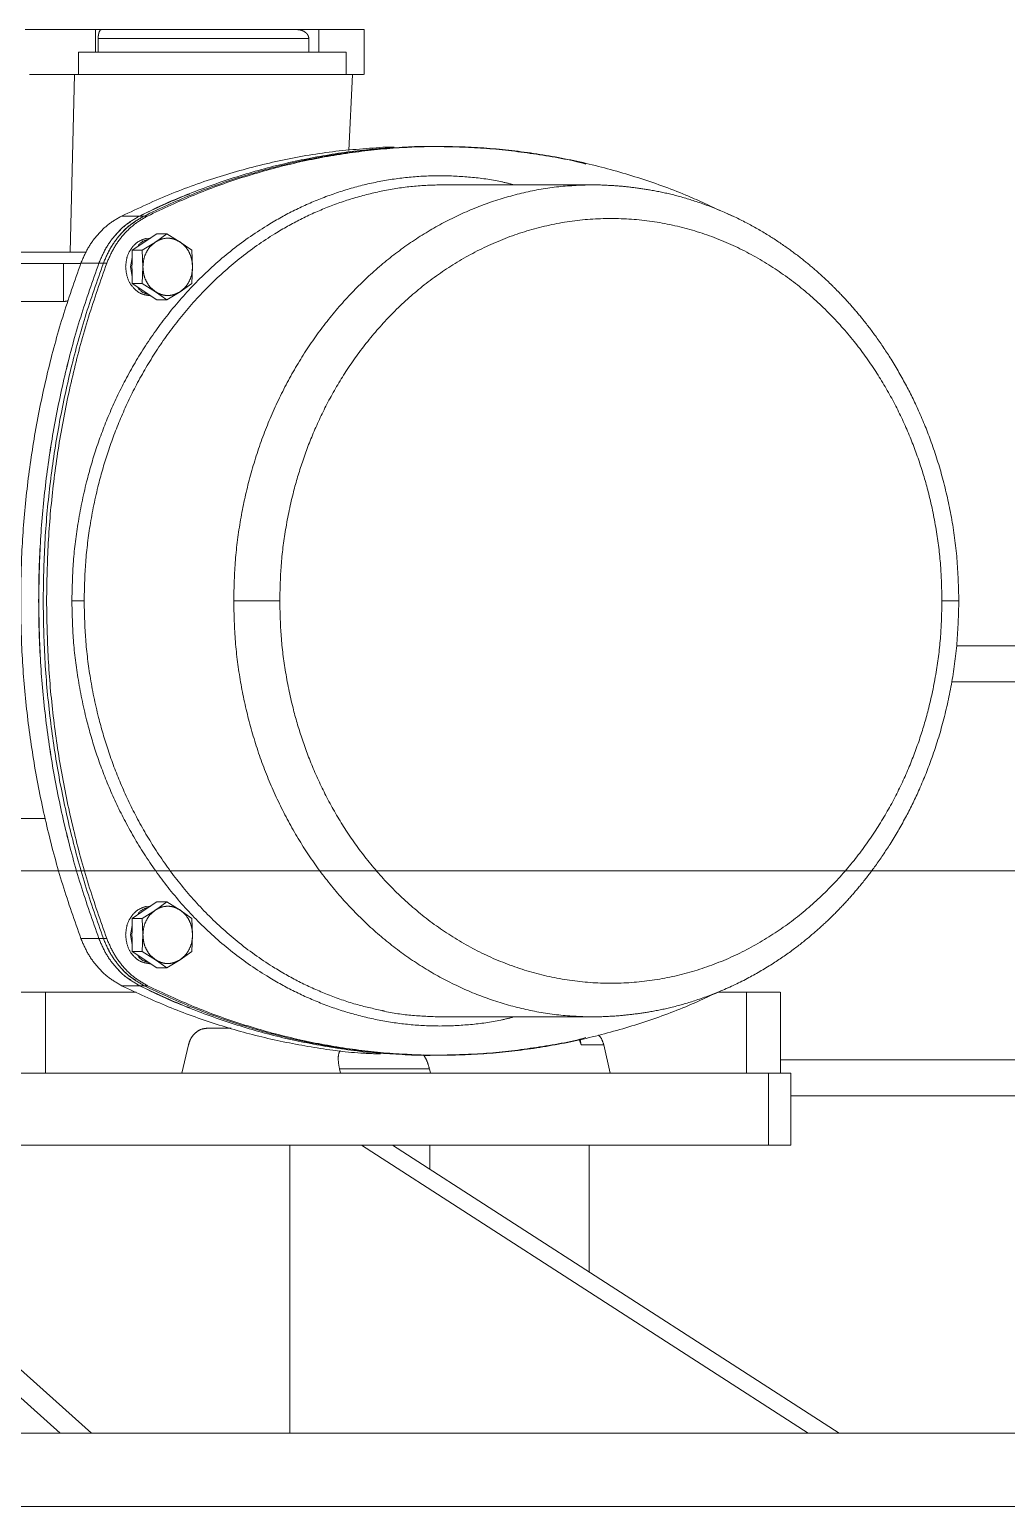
# Model space of a CAD drawing. Extents: x -681219 to -550379, y -242630 to -158199.
# Drawn here: x -658163.2 to -657946, y -208858 to -208529.7 of the extents above; entities that cross this region are included whole.
import ezdxf
from ezdxf.lldxf.tags import DXFTag

# ---------------------------------------------------------------- set-up
doc = ezdxf.new("R2010")
doc.units = 0
doc.header["$LTSCALE"] = 1000
doc.linetypes.add('DASHED2', pattern=[9.525, 6.35, -3.175])
doc.layers.get('0').update_dxf_attribs({"linetype": 'CONTINUOUS'})
doc.layers.add('future', color=4, linetype='DASHED2', lineweight=0)
tags = doc.linetypes.add('CENTER2', pattern=[28.575, 19.05, -3.175, 3.175, -3.175]).pattern_tags.tags
tags[10:11] = [DXFTag(74, 4), DXFTag(75, 0), DXFTag(340, '0'), DXFTag(46, 0.0), DXFTag(50, 0.0), DXFTag(44, 0.0), DXFTag(45, 0.0)]
tags[8:9] = [DXFTag(74, 4), DXFTag(75, 0), DXFTag(340, '0'), DXFTag(46, 0.0), DXFTag(50, 0.0), DXFTag(44, 0.0), DXFTag(45, 0.0)]
tags[6:7] = [DXFTag(74, 4), DXFTag(75, 0), DXFTag(340, '0'), DXFTag(46, 0.0), DXFTag(50, 0.0), DXFTag(44, 0.0), DXFTag(45, 0.0)]
tags[4:5] = [DXFTag(74, 4), DXFTag(75, 0), DXFTag(340, '0'), DXFTag(46, 0.0), DXFTag(50, 0.0), DXFTag(44, 0.0), DXFTag(45, 0.0)]

# ---------------------------------------------------------------- blocks, each defined once
blk = doc.blocks.new('12')
for p, q in [((1620.71, -208.7), (137.64, -208.7)), ((2510, -225), (108.97, -225)), ((527.03, -289), (427.72, -225)), ((434.65, -225), (533.96, -289)), ((549.9, -225), (549.9, -289)), ((665.59, -289), (594, -225)), ((600.93, -225), (672.52, -289)), ((483.33, -260.84), (483.33, -289)), ((518.76, -283.67), (518.76, -289)), ((438.49, -289), (438.49, -305)), ((438.49, -289), (443.49, -289)), ((443.49, -289), (443.49, -305)), ((616.7, -289), (443.49, -289)), ((438.49, -300), (262, -300)), ((443.49, -305), (438.49, -305)), ((440.82, -305), (440.82, -323)), ((616.7, -305), (443.49, -305)), ((478.63, -305), (448.32, -305)), ((448.32, -305), (448.32, -323)), ((480.09, -311.29), (478.63, -305)), ((518.86, -306), (518.63, -305)), ((538.63, -305), (538.86, -306)), ((573.89, -305), (572.43, -311.29)), ((604.2, -305), (573.89, -305)), ((604.2, -323), (604.2, -305)), ((440.82, -308), (262, -308)), ((538.86, -306), (518.86, -306)), ((480.09, -311.29), (485.09, -311.29)), ((485.09, -311.29), (485.37, -312.5)), ((485.55, -312.47), (485.09, -311.29)), ((517.26, -309), (516.51, -309)), ((568.25, -315), (562.96, -315)), ((515.51, -317.5), (482.26, -317.5)), ((448.32, -323), (454.74, -323)), ((453.15, -323.71), (451.5, -324.46)), ((582.28, -324.46), (581.53, -324.46)), ((582.28, -324.46), (581.8, -324.25)), ((581.8, -324.25), (582.28, -324.46)), ((582.28, -324.46), (583.28, -324.46)), ((583.28, -324.46), (587.28, -324.46)), ((584.04, -323), (604.2, -323)), ((574.28, -330.24), (571.7, -332.08)), ((577.22, -328.4), (574.28, -330.24)), ((579.79, -330.24), (577.22, -328.4)), ((579.46, -328.4), (577.22, -328.4)), ((579.46, -328.4), (581.62, -329.84)), ((582.73, -332.08), (579.79, -330.24)), ((581.62, -329.84), (582.82, -330.64)), ((582.82, -330.64), (584.97, -332.08)), ((571.7, -332.08), (571.52, -335.75)), ((582.55, -335.75), (582.73, -332.08)), ((584.97, -332.08), (582.73, -332.08)), ((584.97, -332.08), (584.97, -334.95)), ((585.34, -335.75), (584.97, -333.64)), ((571.52, -335.75), (571.7, -339.43)), ((582.73, -339.43), (582.55, -335.75)), ((584.97, -334.95), (585, -335.75)), ((585, -335.75), (584.97, -336.55)), ((584.97, -337.87), (585.34, -335.75)), ((584.97, -336.55), (584.97, -339.43)), ((591.34, -334.93), (590.59, -334.93)), ((591.34, -334.93), (592.34, -334.93)), ((592.34, -334.93), (596.34, -334.93)), ((571.7, -339.43), (574.28, -341.27)), ((574.28, -341.27), (577.22, -343.1)), ((577.22, -343.1), (579.79, -341.27)), ((579.79, -341.27), (582.73, -339.43)), ((582.82, -340.87), (581.62, -341.67)), ((584.97, -339.43), (582.73, -339.43)), ((584.97, -339.43), (582.82, -340.87)), ((579.46, -343.1), (577.22, -343.1)), ((581.62, -341.67), (579.46, -343.1)), ((581.86, -342.08), (580.81, -342.14)), ((604.24, -361.61), (621.1, -361.61)), ((402.73, -392), (243, -392)), ((401.65, -400), (243, -400)), ((574.28, -478.73), (571.7, -480.57)), ((577.22, -476.9), (574.28, -478.73)), ((579.79, -478.73), (577.22, -476.9)), ((579.46, -476.9), (577.22, -476.9)), ((579.46, -476.9), (581.62, -478.33)), ((582.73, -480.57), (579.79, -478.73)), ((581.62, -478.33), (582.82, -479.13)), ((582.82, -479.13), (584.97, -480.57)), ((635.24, -476.55), (600.24, -476.55)), ((600.24, -476.55), (600.24, -485)), ((571.7, -480.57), (571.52, -484.25)), ((582.55, -484.25), (582.73, -480.57)), ((584.97, -480.57), (582.73, -480.57)), ((584.97, -480.57), (584.97, -483.45)), ((585.34, -484.25), (584.97, -482.13)), ((571.52, -484.25), (571.7, -487.92)), ((582.73, -487.92), (582.55, -484.25)), ((584.97, -483.45), (585, -484.25)), ((585, -484.25), (584.97, -485.05)), ((584.97, -486.36), (585.34, -484.25)), ((584.97, -485.05), (584.97, -487.92)), ((591.34, -485.07), (590.59, -485.07)), ((591.34, -485.07), (592.34, -485.07)), ((592.34, -485.07), (596.34, -485.07)), ((636.98, -485), (601.98, -485)), ((571.7, -487.92), (574.28, -489.76)), ((579.79, -489.76), (582.73, -487.92)), ((584.97, -487.92), (582.73, -487.92)), ((584.97, -487.92), (582.82, -489.36)), ((598.71, -487.5), (595.19, -487.5)), ((597.78, -527), (598.71, -487.5)), ((645.17, -487.5), (604.17, -487.5)), ((574.28, -489.76), (577.22, -491.6)), ((577.22, -491.6), (579.79, -489.76)), ((579.46, -491.6), (577.22, -491.6)), ((581.62, -490.16), (579.46, -491.6)), ((581.86, -490.57), (580.81, -490.63)), ((582.82, -489.36), (581.62, -490.16)), ((451.5, -495.54), (452.75, -496.1)), ((581.53, -495.54), (582.28, -495.54)), ((581.8, -495.75), (582.28, -495.54)), ((582.28, -495.54), (581.8, -495.75)), ((582.28, -495.54), (583.28, -495.54)), ((583.28, -495.54), (587.28, -495.54)), ((482.26, -502.5), (515.51, -502.5)), ((516.51, -511), (517.26, -511)), ((526.69, -510.83), (529.19, -510.83)), ((536.75, -510.14), (535.96, -527)), ((533.34, -527), (533.34, -537)), ((537.34, -527), (537.34, -532)), ((596.84, -527), (537.34, -527)), ((596.84, -532), (596.84, -527)), ((596.84, -532), (537.34, -532)), ((543.41, -532), (543.41, -537)), ((545.67, -535), (545.67, -532)), ((545.67, -535), (592.5, -535)), ((592.5, -532), (592.5, -535)), ((593.11, -537), (593.11, -532)), ((543.41, -537), (548.41, -537)), ((548.41, -537), (591.77, -537)), ((591.77, -537), (593.11, -537))]:
    blk.add_line(p, q)
at = {"color": 8, "linetype": 'CENTER2'}
blk.add_line((1870.46, -350), (23.99, -350), dxfattribs=at)
for points, knots in [([(440.88, -305), (440.87, -305), (440.8, -305), (441.26, -305), (442.27, -305), (443.85, -305), (445.85, -305), (447.5, -305), (448.32, -305)], [0, 0, 0, 0, 0.062458, 0.249966, 0.437475, 0.624983, 0.812492, 1, 1, 1, 1]), ([(604.2, -305), (605.08, -305), (606.84, -305), (609.74, -305), (612.68, -305), (614.99, -305), (616.21, -305), (616.52, -305)], [0, 0, 0, 0, 0.230465, 0.46093, 0.691395, 0.92186, 1, 1, 1, 1]), ([(520.15, -309.07), (519.92, -308.7), (519.36, -307.8), (519.05, -306.66), (518.86, -306)], [0, 0, 0, 0, 0.414838, 1, 1, 1, 1]), ([(538.86, -306), (538.97, -306.65), (539.19, -307.93), (539.08, -309.4), (538.78, -309.9), (538.68, -310.06)], [0, 0, 0, 0, 0.406216, 0.808724, 1, 1, 1, 1]), ([(581.53, -324.46), (578.09, -322.84), (571.21, -319.61), (560.56, -315.79), (549.73, -312.76), (538.74, -310.6), (527.65, -309.29), (516.51, -308.85), (505.37, -309.29), (494.29, -310.6), (483.3, -312.76), (472.47, -315.8), (462.77, -319.24), (456.82, -322.02), (454.3, -323.2)], [0, 0, 0, 0, 0.085253, 0.170506, 0.255759, 0.341012, 0.426265, 0.511518, 0.596771, 0.682024, 0.767277, 0.85253, 0.937783, 1, 1, 1, 1]), ([(481.25, -313.48), (481.04, -313.26), (480.49, -312.66), (480.25, -311.82), (480.09, -311.29)], [0, 0, 0, 0, 0.372679, 1, 1, 1, 1]), ([(516.89, -309.01), (513.3, -309.09), (506, -309.25), (495.05, -310.67), (487.68, -311.9), (484.07, -312.91), (484.07, -312.91)], [0, 0, 0, 0, 0.325711, 0.662878, 0.999949, 1, 1, 1, 1]), ([(582.28, -324.46), (578.84, -322.84), (571.96, -319.61), (561.31, -315.79), (550.48, -312.76), (539.49, -310.58), (528.4, -309.35), (520.85, -308.86), (517.01, -309.01), (516.89, -309.01)], [0, 0, 0, 0, 0.16572, 0.331488, 0.497208, 0.662928, 0.828695, 0.994415, 1, 1, 1, 1]), ([(583.28, -324.46), (579.84, -322.84), (572.96, -319.61), (562.31, -315.8), (551.48, -312.75), (540.49, -310.62), (531.25, -309.42), (525.68, -309.27), (523.83, -309.22)], [0, 0, 0, 0, 0.181819, 0.363638, 0.545457, 0.727276, 0.909095, 1, 1, 1, 1]), ([(529.71, -309.29), (530.94, -309.33), (535.88, -309.48), (544.49, -310.63), (555.48, -312.75), (566.31, -315.8), (576.96, -319.61), (583.84, -322.84), (587.28, -324.46)], [0, 0, 0, 0, 0.062037, 0.24963, 0.437222, 0.624815, 0.812407, 1, 1, 1, 1]), ([(482.26, -317.5), (480.68, -317.56), (477.75, -317.66), (473.72, -318.07), (469.64, -318.64), (464.96, -319.61), (459.65, -321.11), (453.83, -323.28), (447.96, -326.07), (442.51, -329.27), (437.85, -332.51), (433.96, -335.61), (430.76, -338.47), (427.91, -341.27), (425.24, -344.14), (422.45, -347.44), (419.47, -351.33), (416.21, -356.15), (412.98, -361.7), (409.9, -367.97), (407.09, -374.93), (404.6, -382.84), (402.67, -391.49), (401.39, -400.63), (401.23, -406.87), (401.15, -410)], [0, 0, 0, 0, 0.03355, 0.062163, 0.093881, 0.131439, 0.174673, 0.223335, 0.276226, 0.325074, 0.36802, 0.405273, 0.437058, 0.463928, 0.494136, 0.523669, 0.55889, 0.601224, 0.649861, 0.696756, 0.750121, 0.808599, 0.870724, 0.935, 1, 1, 1, 1]), ([(500.1, -317.5), (501.05, -317.26), (504.22, -316.45), (509.71, -315.74), (516.51, -315.38), (523.32, -315.72), (530.06, -316.69), (536.66, -318.3), (543.06, -320.5), (549.2, -323.25), (555.96, -327.03), (563.12, -332.07), (570.34, -338.57), (576.64, -345.64), (582.01, -353.08), (586.49, -360.72), (590.12, -368.39), (592.97, -375.97), (595.34, -384.11), (597.09, -392.68), (598.17, -401.55), (598.29, -407.26), (598.35, -410)], [0, 0, 0, 0, 0.020189, 0.067008, 0.113989, 0.16097, 0.207789, 0.254286, 0.30031, 0.345717, 0.390376, 0.455689, 0.518724, 0.579229, 0.637026, 0.692011, 0.744141, 0.793429, 0.839926, 0.897723, 0.95098, 1, 1, 1, 1]), ([(529.43, -318.94), (529.21, -318.88), (526.82, -318.29), (522.17, -317.72), (517.73, -317.57), (515.51, -317.5)], [0, 0, 0, 0, 0.04799, 0.523172, 1, 1, 1, 1]), ([(595.62, -410), (595.56, -407.32), (595.44, -401.73), (594.39, -393.05), (592.68, -384.66), (590.35, -376.69), (587.56, -369.27), (584.01, -361.76), (579.63, -354.28), (574.37, -347), (568.2, -340.08), (561.14, -333.72), (554.13, -328.79), (547.5, -325.09), (541.49, -322.4), (535.45, -320.28), (531.37, -319.37), (529.43, -318.94)], [0, 0, 0, 0, 0.062249, 0.129878, 0.203273, 0.262319, 0.324907, 0.391106, 0.460929, 0.534324, 0.611157, 0.691204, 0.774142, 0.830853, 0.888514, 0.946959, 1, 1, 1, 1]), ([(572.09, -319.49), (572.36, -319.58), (576.18, -320.96), (579.86, -322.77), (583.28, -324.46)], [0, 0, 0, 0, 0.070878, 1, 1, 1, 1]), ([(404.9, -410), (404.95, -407.54), (405.07, -402.4), (406.03, -394.42), (407.61, -386.71), (409.74, -379.4), (412.31, -372.57), (415.57, -365.67), (419.6, -358.8), (424.43, -352.11), (430.1, -345.75), (436.59, -339.91), (443.87, -334.78), (451.84, -330.55), (460.39, -327.39), (469.35, -325.44), (478.51, -324.78), (487.68, -325.44), (496.63, -327.39), (505.18, -330.55), (513.16, -334.78), (520.44, -339.91), (526.93, -345.75), (532.59, -352.11), (537.43, -358.8), (541.45, -365.67), (544.72, -372.57), (547.28, -379.4), (549.42, -386.71), (550.99, -394.42), (551.96, -402.4), (552.07, -407.54), (552.12, -410)], [0, 0, 0, 0, 0.027666, 0.057724, 0.090344, 0.116586, 0.144404, 0.173825, 0.204858, 0.237478, 0.271626, 0.307203, 0.344064, 0.382022, 0.420846, 0.46027, 0.5, 0.53973, 0.579154, 0.617978, 0.655936, 0.692797, 0.728374, 0.762522, 0.795142, 0.826175, 0.855596, 0.883414, 0.909656, 0.942276, 0.972334, 1, 1, 1, 1]), ([(448.32, -323), (447.5, -323), (445.85, -323), (443.85, -323), (442.27, -323), (441.26, -323), (440.8, -323), (440.87, -323), (440.88, -323)], [0, 0, 0, 0, 0.187508, 0.375017, 0.562525, 0.750034, 0.937542, 1, 1, 1, 1]), ([(591.34, -334.93), (590.86, -333.79), (589.88, -331.52), (587.73, -328.64), (585.83, -326.66), (584.55, -325.89), (584.24, -325.7)], [0, 0, 0, 0, 0.301415, 0.602829, 0.904244, 1, 1, 1, 1]), ([(591.34, -334.93), (590.86, -333.79), (589.88, -331.52), (587.73, -328.64), (585.83, -326.66), (584.55, -325.89), (584.24, -325.7)], [0, 0, 0, 0, 0.301415, 0.602829, 0.904244, 1, 1, 1, 1]), ([(585.23, -325.7), (585.54, -325.88), (586.82, -326.65), (588.73, -328.64), (590.88, -331.52), (591.86, -333.79), (592.34, -334.93)], [0, 0, 0, 0, 0.09626, 0.397507, 0.698753, 1, 1, 1, 1]), ([(592.34, -334.93), (591.86, -333.79), (590.88, -331.52), (588.73, -328.64), (586.82, -326.65), (585.54, -325.88), (585.23, -325.7)], [0, 0, 0, 0, 0.301247, 0.602493, 0.90374, 1, 1, 1, 1]), ([(583.74, -331.25), (583.73, -331.24), (583.32, -330.52), (582.44, -329.89), (581.56, -329.72), (581.39, -329.69)], [0, 0, 0, 0, 0.020463, 0.810995, 1, 1, 1, 1]), ([(604.73, -410), (604.66, -405.71), (604.51, -397.14), (603.34, -384.33), (601.48, -371.65), (598.85, -359.14), (595.54, -346.85), (592.74, -338.9), (591.34, -334.93)], [0, 0, 0, 0, 0.166651, 0.333349, 0.5, 0.666651, 0.833349, 1, 1, 1, 1]), ([(604.73, -410), (604.66, -405.71), (604.51, -397.14), (603.34, -384.33), (601.48, -371.65), (598.85, -359.14), (595.54, -346.85), (592.74, -338.9), (591.34, -334.93)], [0, 0, 0, 0, 0.166651, 0.333349, 0.5, 0.666651, 0.833349, 1, 1, 1, 1]), ([(592.34, -334.93), (593.74, -338.9), (596.54, -346.85), (599.85, -359.14), (602.47, -371.65), (604.35, -384.33), (605.48, -397.14), (605.86, -410), (605.48, -422.86), (604.35, -435.67), (602.47, -448.35), (599.85, -460.86), (596.54, -473.15), (593.74, -481.1), (592.34, -485.07)], [0, 0, 0, 0, 0.083325, 0.166675, 0.25, 0.333325, 0.416675, 0.5, 0.583325, 0.666675, 0.75, 0.833325, 0.916675, 1, 1, 1, 1]), ([(605.73, -410), (605.66, -405.71), (605.51, -397.14), (604.34, -384.33), (602.48, -371.65), (599.85, -359.14), (596.54, -346.85), (593.74, -338.9), (592.34, -334.93)], [0, 0, 0, 0, 0.166651, 0.333349, 0.5, 0.666651, 0.833349, 1, 1, 1, 1]), ([(581.39, -341.82), (581.56, -341.79), (582.44, -341.61), (583.32, -340.99), (583.73, -340.27), (583.74, -340.25)], [0, 0, 0, 0, 0.189005, 0.979537, 1, 1, 1, 1]), ([(401.15, -410), (401.23, -413.13), (401.39, -419.37), (402.67, -428.51), (404.6, -437.16), (407.09, -445.07), (409.9, -452.03), (412.98, -458.3), (416.21, -463.85), (419.47, -468.67), (422.45, -472.56), (425.24, -475.86), (427.79, -478.59), (430.32, -481.1), (432.94, -483.49), (436.05, -486.08), (439.7, -488.81), (443.95, -491.61), (448.77, -494.33), (454.13, -496.84), (459.65, -498.89), (464.96, -500.39), (469.64, -501.36), (473.72, -501.93), (477.75, -502.34), (480.68, -502.44), (482.26, -502.5)], [0, 0, 0, 0, 0.064999, 0.129275, 0.191398, 0.249876, 0.30324, 0.350134, 0.398771, 0.441105, 0.476325, 0.505858, 0.536065, 0.558828, 0.585092, 0.615325, 0.649671, 0.68827, 0.731244, 0.776668, 0.825329, 0.868563, 0.90612, 0.937838, 0.966451, 1, 1, 1, 1]), ([(404.9, -410), (404.13, -410), (402.96, -410), (401.91, -410), (401.37, -410), (401.13, -410), (401.17, -410), (401.19, -410)], [0, 0, 0, 0, 0.352374, 0.542063, 0.735777, 0.929491, 1, 1, 1, 1]), ([(552.12, -410), (552.07, -412.46), (551.96, -417.6), (550.99, -425.58), (549.42, -433.29), (547.28, -440.6), (544.72, -447.43), (541.45, -454.33), (537.43, -461.2), (532.59, -467.89), (526.93, -474.25), (520.44, -480.09), (513.16, -485.22), (505.18, -489.45), (496.63, -492.61), (487.68, -494.56), (478.51, -495.22), (469.35, -494.56), (460.39, -492.61), (451.84, -489.45), (443.87, -485.22), (436.59, -480.09), (430.1, -474.25), (424.43, -467.89), (419.6, -461.2), (415.57, -454.33), (412.31, -447.43), (409.74, -440.6), (407.61, -433.29), (406.03, -425.58), (405.07, -417.6), (404.95, -412.46), (404.9, -410)], [0, 0, 0, 0, 0.027666, 0.057724, 0.090344, 0.116586, 0.144404, 0.173825, 0.204858, 0.237478, 0.271626, 0.307203, 0.344064, 0.382022, 0.420846, 0.46027, 0.5, 0.53973, 0.579154, 0.617978, 0.655936, 0.692797, 0.728374, 0.762522, 0.795142, 0.826175, 0.855596, 0.883414, 0.909656, 0.942276, 0.972334, 1, 1, 1, 1]), ([(598.35, -410), (598.29, -412.74), (598.17, -418.45), (597.09, -427.32), (595.34, -435.89), (592.97, -444.03), (590.12, -451.61), (586.49, -459.28), (582.01, -466.92), (576.64, -474.36), (570.34, -481.43), (563.12, -487.93), (555.96, -492.97), (549.2, -496.75), (543.06, -499.5), (536.66, -501.7), (530.06, -503.31), (523.32, -504.28), (516.51, -504.62), (509.71, -504.26), (504.22, -503.55), (501.05, -502.74), (500.1, -502.5)], [0, 0, 0, 0, 0.04902, 0.102277, 0.160074, 0.206571, 0.255859, 0.307989, 0.362974, 0.420771, 0.481276, 0.544311, 0.609624, 0.654283, 0.69969, 0.745714, 0.792211, 0.83903, 0.886011, 0.932992, 0.979811, 1, 1, 1, 1]), ([(515.51, -502.5), (517.74, -502.44), (522.18, -502.31), (528.77, -501.32), (535.23, -499.76), (541.49, -497.61), (547.5, -494.91), (554.13, -491.21), (561.14, -486.28), (568.2, -479.92), (574.37, -473), (579.63, -465.72), (584.01, -458.24), (587.56, -450.73), (590.35, -443.31), (592.68, -435.34), (594.39, -426.95), (595.44, -418.27), (595.56, -412.68), (595.62, -410)], [0, 0, 0, 0, 0.053025, 0.105868, 0.158347, 0.210292, 0.261541, 0.311946, 0.385661, 0.456806, 0.525095, 0.590328, 0.652387, 0.711224, 0.766852, 0.819332, 0.884565, 0.944673, 1, 1, 1, 1]), ([(562.37, -410), (561.81, -410), (560.95, -410), (559.27, -410), (557.83, -410), (556.31, -410), (554.33, -410), (552.99, -410), (552.12, -410)], [0, 0, 0, 0, 0.239457, 0.368361, 0.5, 0.631639, 0.760543, 1, 1, 1, 1]), ([(591.34, -485.07), (592.74, -481.1), (595.54, -473.15), (598.85, -460.86), (601.48, -448.35), (603.34, -435.67), (604.51, -422.86), (604.66, -414.29), (604.73, -410)], [0, 0, 0, 0, 0.166651, 0.333349, 0.5, 0.666651, 0.833349, 1, 1, 1, 1]), ([(591.34, -485.07), (592.74, -481.1), (595.54, -473.15), (598.85, -460.86), (601.48, -448.35), (603.34, -435.67), (604.51, -422.86), (604.66, -414.29), (604.73, -410)], [0, 0, 0, 0, 0.166651, 0.333349, 0.5, 0.666651, 0.833349, 1, 1, 1, 1]), ([(592.34, -485.07), (593.74, -481.1), (596.54, -473.15), (599.85, -460.86), (602.48, -448.35), (604.34, -435.67), (605.51, -422.86), (605.66, -414.29), (605.73, -410)], [0, 0, 0, 0, 0.166651, 0.333349, 0.5, 0.666651, 0.833349, 1, 1, 1, 1]), ([(595.62, -410), (595.77, -410), (596, -410), (596.45, -410), (596.83, -410), (597.24, -410), (597.77, -410), (598.12, -410), (598.35, -410)], [0, 0, 0, 0, 0.239457, 0.368361, 0.5, 0.631639, 0.760543, 1, 1, 1, 1]), ([(583.74, -479.75), (583.73, -479.73), (583.32, -479.01), (582.44, -478.39), (581.56, -478.21), (581.39, -478.18)], [0, 0, 0, 0, 0.020463, 0.810995, 1, 1, 1, 1]), ([(600.24, -476.55), (600.09, -476.56), (599.8, -476.57), (599.38, -476.65), (599.18, -476.7)], [0, 0, 0, 0, 0.5064685, 1, 1, 1, 1]), ([(584.26, -494.29), (584.56, -494.1), (585.83, -493.34), (587.73, -491.36), (589.88, -488.48), (590.86, -486.21), (591.34, -485.07)], [0, 0, 0, 0, 0.093574, 0.395716, 0.697858, 1, 1, 1, 1]), ([(584.26, -494.29), (584.56, -494.1), (585.83, -493.34), (587.73, -491.36), (589.88, -488.48), (590.86, -486.21), (591.34, -485.07)], [0, 0, 0, 0, 0.093573, 0.395716, 0.697858, 1, 1, 1, 1]), ([(592.34, -485.07), (591.86, -486.21), (590.88, -488.48), (588.73, -491.36), (586.83, -493.34), (585.56, -494.11), (585.26, -494.29)], [0, 0, 0, 0, 0.302039, 0.604077, 0.906116, 1, 1, 1, 1]), ([(585.26, -494.29), (585.56, -494.11), (586.83, -493.34), (588.73, -491.36), (590.88, -488.48), (591.86, -486.21), (592.34, -485.07)], [0, 0, 0, 0, 0.093884, 0.395923, 0.697961, 1, 1, 1, 1]), ([(600.24, -485), (599.93, -485), (599.3, -485), (597.87, -485), (596.85, -485), (596.37, -485)], [0, 0, 0, 0, 0.341343, 0.682686, 1, 1, 1, 1]), ([(601.98, -485), (601.8, -485), (601.49, -485), (600.69, -485), (599.57, -485), (598.33, -485), (597.3, -485), (596.79, -485), (596.51, -485)], [0, 0, 0, 0, 0.146841, 0.272733, 0.500547, 0.728198, 0.853811, 1, 1, 1, 1]), ([(581.39, -490.31), (581.56, -490.28), (582.44, -490.11), (583.32, -489.48), (583.73, -488.76), (583.74, -488.75)], [0, 0, 0, 0, 0.189005, 0.979537, 1, 1, 1, 1]), ([(604.17, -487.5), (604.01, -487.5), (603.7, -487.5), (602.9, -487.5), (601.77, -487.5), (600.51, -487.5), (599.47, -487.5), (598.97, -487.5), (598.71, -487.5)], [0, 0, 0, 0, 0.141158, 0.267295, 0.500302, 0.733205, 0.859177, 1, 1, 1, 1]), ([(454.3, -496.8), (456.82, -497.98), (462.77, -500.76), (472.47, -504.2), (483.3, -507.24), (494.29, -509.4), (505.37, -510.71), (516.51, -511.15), (527.65, -510.71), (538.74, -509.4), (549.73, -507.24), (560.56, -504.21), (571.21, -500.39), (578.09, -497.16), (581.53, -495.54)], [0, 0, 0, 0, 0.062217, 0.14747, 0.232723, 0.317976, 0.403229, 0.488482, 0.573735, 0.658988, 0.744241, 0.829494, 0.914747, 1, 1, 1, 1]), ([(516.89, -510.99), (517.01, -510.99), (520.85, -511.14), (528.4, -510.65), (539.49, -509.42), (550.48, -507.24), (561.31, -504.21), (571.96, -500.39), (578.84, -497.16), (582.28, -495.54)], [0, 0, 0, 0, 0.0055848, 0.1713048, 0.3370724, 0.5027924, 0.6685124, 0.83428, 1, 1, 1, 1]), ([(523.83, -510.78), (525.68, -510.73), (531.25, -510.58), (540.49, -509.38), (551.48, -507.25), (562.31, -504.2), (572.96, -500.39), (579.84, -497.16), (583.28, -495.54)], [0, 0, 0, 0, 0.090916, 0.272733, 0.454549, 0.636366, 0.818183, 1, 1, 1, 1]), ([(583.28, -495.54), (579.86, -497.23), (576.18, -499.04), (572.36, -500.42), (572.09, -500.51)], [0, 0, 0, 0, 0.929122, 1, 1, 1, 1]), ([(484.07, -507.09), (484.07, -507.09), (487.68, -508.1), (495.05, -509.33), (506, -510.75), (513.3, -510.91), (516.89, -510.99)], [0, 0, 0, 0, 0.0000491, 0.3371203, 0.6742882, 1, 1, 1, 1]), ([(537.34, -527), (536.5, -527), (534.83, -527), (533.48, -527), (533.48, -527), (533.48, -527)], [0, 0, 0, 0, 0.374866, 0.749731, 1, 1, 1, 1]), ([(548.41, -537), (548.05, -536.97), (547.37, -536.92), (546.6, -536.54), (546.13, -536.13), (545.87, -535.78), (545.71, -535.4), (545.68, -535.13), (545.67, -535)], [0, 0, 0, 0, 0.287052, 0.553572, 0.675506, 0.789334, 0.896546, 1, 1, 1, 1]), ([(592.5, -535), (592.5, -535.13), (592.49, -535.4), (592.45, -535.78), (592.38, -536.13), (592.25, -536.54), (592.05, -536.92), (591.86, -536.97), (591.77, -537)], [0, 0, 0, 0, 0.103456, 0.210668, 0.324497, 0.446431, 0.71295, 1, 1, 1, 1]), ([(533.4, -537), (533.38, -537), (533.28, -537), (533.78, -537), (534.89, -537), (536.62, -537), (538.73, -537), (541.08, -537), (542.63, -537), (543.41, -537)], [0, 0, 0, 0, 0.035603, 0.196336, 0.357069, 0.517802, 0.678534, 0.839267, 1, 1, 1, 1]), ([(593.11, -537), (593.5, -537), (594.27, -537), (596.75, -537), (599.76, -537), (602.96, -537), (605.85, -537), (607.89, -537), (608.89, -537), (608.74, -537), (608.7, -537)], [0, 0, 0, 0, 0.136381, 0.272763, 0.409144, 0.545526, 0.681907, 0.818289, 0.95467, 1, 1, 1, 1])]:
    blk.add_open_spline(points, degree=3, knots=knots)
for points in [[(572.43, -311.29), (572.27, -311.81), (571.94, -312.84), (570.93, -314.03), (569.67, -314.84), (568.72, -314.95), (568.25, -315)], [(562.37, -410), (562.3, -406.97), (562.15, -400.92), (560.95, -391.93), (559.05, -383.11), (556.39, -374.54), (553.02, -366.33), (548.98, -358.53), (544.29, -351.22), (539, -344.49), (533.16, -338.38), (526.84, -332.97), (520.09, -328.29), (512.97, -324.4), (505.55, -321.34), (497.92, -319.14), (490.13, -317.76), (484.88, -317.59), (482.26, -317.5)], [(590.59, -334.93), (590.11, -333.8), (589.13, -331.53), (586.99, -328.62), (584.47, -326.15), (582.51, -325.02), (581.53, -324.46)], [(591.34, -334.93), (590.86, -333.8), (589.88, -331.53), (587.74, -328.62), (585.22, -326.15), (583.26, -325.02), (582.28, -324.46)], [(582.28, -324.46), (583.26, -325.02), (585.22, -326.15), (587.74, -328.62), (589.88, -331.53), (590.86, -333.8), (591.34, -334.93)], [(583.28, -324.46), (584.26, -325.02), (586.22, -326.15), (588.74, -328.62), (590.88, -331.53), (591.86, -333.8), (592.34, -334.93)], [(592.34, -334.93), (591.86, -333.8), (590.88, -331.53), (588.74, -328.62), (586.22, -326.15), (584.26, -325.02), (583.28, -324.46)], [(587.28, -324.46), (588.26, -325.02), (590.22, -326.15), (592.74, -328.62), (594.88, -331.53), (595.86, -333.8), (596.34, -334.93)], [(624.7, -323), (624.16, -323), (623.08, -323), (620.89, -323), (618.38, -323), (615.61, -323), (612.69, -323), (609.74, -323), (606.84, -323), (605.08, -323), (604.2, -323)], [(574.28, -330.24), (573.88, -330.56), (573.08, -331.18), (572.21, -332.54), (571.63, -334.09), (571.56, -335.2), (571.52, -335.75)], [(579.79, -330.24), (579.36, -330), (578.49, -329.52), (577.04, -329.32), (575.59, -329.52), (574.72, -330), (574.28, -330.24)], [(582.55, -335.75), (582.51, -335.2), (582.44, -334.09), (581.86, -332.54), (580.99, -331.18), (580.19, -330.56), (579.79, -330.24)], [(586.39, -335.75), (586.31, -334.91), (586.14, -333.22), (584.85, -331.09), (583, -329.6), (581.54, -329.41), (580.81, -329.31)], [(571.52, -335.75), (571.56, -336.31), (571.63, -337.42), (572.21, -338.97), (573.08, -340.32), (573.88, -340.95), (574.28, -341.27)], [(579.79, -341.27), (580.19, -340.95), (580.99, -340.32), (581.86, -338.97), (582.44, -337.42), (582.51, -336.31), (582.55, -335.75)], [(581.86, -342.08), (582.48, -341.87), (583.72, -341.44), (585.19, -339.93), (586.2, -337.98), (586.32, -336.5), (586.39, -335.75)], [(603.98, -410), (603.91, -405.71), (603.76, -397.14), (602.59, -384.33), (600.73, -371.65), (598.1, -359.14), (594.79, -346.85), (591.99, -338.9), (590.59, -334.93)], [(604.73, -410), (604.66, -405.71), (604.51, -397.14), (603.34, -384.33), (601.48, -371.65), (598.85, -359.14), (595.54, -346.85), (592.74, -338.9), (591.34, -334.93)], [(591.34, -334.93), (592.74, -338.9), (595.54, -346.85), (598.85, -359.14), (601.48, -371.65), (603.34, -384.33), (604.51, -397.14), (604.66, -405.71), (604.73, -410)], [(592.34, -334.93), (593.74, -338.9), (596.54, -346.85), (599.85, -359.14), (602.48, -371.65), (604.34, -384.33), (605.51, -397.14), (605.66, -405.71), (605.73, -410)], [(592.34, -485.07), (593.74, -481.1), (596.54, -473.15), (599.85, -460.86), (602.47, -448.35), (604.35, -435.67), (605.48, -422.86), (605.86, -410), (605.48, -397.14), (604.35, -384.33), (602.47, -371.65), (599.85, -359.14), (596.54, -346.85), (593.74, -338.9), (592.34, -334.93)], [(596.34, -334.93), (597.74, -338.9), (600.54, -346.85), (603.85, -359.14), (606.47, -371.65), (608.35, -384.33), (609.48, -397.14), (609.86, -410), (609.48, -422.86), (608.35, -435.67), (606.47, -448.35), (603.85, -460.86), (600.54, -473.15), (597.74, -481.1), (596.34, -485.07)], [(574.28, -341.27), (574.72, -341.51), (575.59, -341.99), (577.04, -342.18), (578.49, -341.99), (579.36, -341.51), (579.79, -341.27)], [(482.26, -502.5), (484.88, -502.41), (490.13, -502.24), (497.92, -500.86), (505.55, -498.66), (512.97, -495.6), (520.09, -491.71), (526.84, -487.03), (533.16, -481.62), (539, -475.51), (544.29, -468.78), (548.98, -461.47), (553.02, -453.67), (556.39, -445.46), (559.05, -436.89), (560.95, -428.07), (562.15, -419.08), (562.3, -413.03), (562.37, -410)], [(590.59, -485.07), (591.99, -481.1), (594.79, -473.15), (598.1, -460.86), (600.73, -448.35), (602.59, -435.67), (603.76, -422.86), (603.91, -414.29), (603.98, -410)], [(591.34, -485.07), (592.74, -481.1), (595.54, -473.15), (598.85, -460.86), (601.48, -448.35), (603.34, -435.67), (604.51, -422.86), (604.66, -414.29), (604.73, -410)], [(604.73, -410), (604.66, -414.29), (604.51, -422.86), (603.34, -435.67), (601.48, -448.35), (598.85, -460.86), (595.54, -473.15), (592.74, -481.1), (591.34, -485.07)], [(605.73, -410), (605.66, -414.29), (605.51, -422.86), (604.34, -435.67), (602.48, -448.35), (599.85, -460.86), (596.54, -473.15), (593.74, -481.1), (592.34, -485.07)], [(574.28, -478.73), (573.88, -479.05), (573.08, -479.68), (572.21, -481.03), (571.63, -482.58), (571.56, -483.69), (571.52, -484.25)], [(579.79, -478.73), (579.36, -478.49), (578.49, -478.01), (577.04, -477.82), (575.59, -478.01), (574.72, -478.49), (574.28, -478.73)], [(582.55, -484.25), (582.51, -483.69), (582.44, -482.58), (581.86, -481.03), (580.99, -479.68), (580.19, -479.05), (579.79, -478.73)], [(586.39, -484.25), (586.31, -483.4), (586.14, -481.71), (584.85, -479.59), (583, -478.1), (581.54, -477.9), (580.81, -477.81)], [(571.52, -484.25), (571.56, -484.8), (571.63, -485.91), (572.21, -487.46), (573.08, -488.82), (573.88, -489.44), (574.28, -489.76)], [(579.79, -489.76), (580.19, -489.44), (580.99, -488.82), (581.86, -487.46), (582.44, -485.91), (582.51, -484.8), (582.55, -484.25)], [(581.53, -495.54), (582.51, -494.98), (584.47, -493.85), (586.99, -491.38), (589.13, -488.47), (590.11, -486.2), (590.59, -485.07)], [(581.86, -490.57), (582.48, -490.36), (583.72, -489.93), (585.19, -488.42), (586.2, -486.47), (586.32, -484.99), (586.39, -484.25)], [(582.28, -495.54), (583.26, -494.98), (585.22, -493.85), (587.74, -491.38), (589.88, -488.47), (590.86, -486.2), (591.34, -485.07)], [(591.34, -485.07), (590.86, -486.2), (589.88, -488.47), (587.74, -491.38), (585.22, -493.85), (583.26, -494.98), (582.28, -495.54)], [(592.34, -485.07), (591.86, -486.2), (590.88, -488.47), (588.74, -491.38), (586.22, -493.85), (584.26, -494.98), (583.28, -495.54)], [(583.28, -495.54), (584.26, -494.98), (586.22, -493.85), (588.74, -491.38), (590.88, -488.47), (591.86, -486.2), (592.34, -485.07)], [(596.34, -485.07), (595.86, -486.2), (594.88, -488.47), (592.74, -491.38), (590.22, -493.85), (588.26, -494.98), (587.28, -495.54)], [(574.28, -489.76), (574.72, -490), (575.59, -490.48), (577.04, -490.68), (578.49, -490.48), (579.36, -490), (579.79, -489.76)], [(587.28, -495.54), (583.57, -497.27), (576.17, -500.74), (564.69, -504.74), (553, -507.82), (541.15, -509.96), (533.18, -510.54), (529.19, -510.83)], [(607.76, -527), (607.14, -527), (605.88, -527), (602.95, -527), (599.74, -527), (597.8, -527), (596.84, -527)]]:
    blk.add_open_spline(points, degree=3)

msp = doc.modelspace()

# ---------------------------------------------------------------- block references
at = {"layer": 'future', "rotation": 180}
msp.add_blockref('12', (-657555.4609, -209066.6983), dxfattribs=at)

doc.saveas('drawing.dxf')
